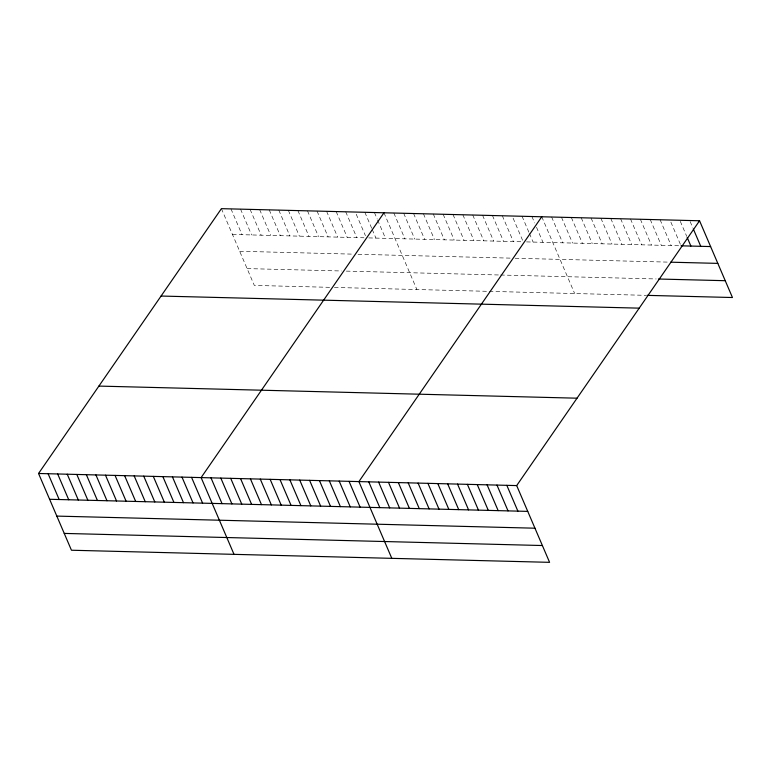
<?xml version="1.0" encoding="UTF-8"?>
<svg xmlns="http://www.w3.org/2000/svg" width="771" height="771" viewBox="0 0 771 771"><rect width="100%" height="100%" fill="white"/><g stroke="black" fill="none" stroke-linecap="round" stroke-linejoin="round"><path stroke-width="0.58" stroke-dasharray="3.85 2.89" d="M232.476 234.461L363.96 237.786M368.74 237.911L522.14 241.795M526.526 241.901L679.926 245.785M239.685 251.279L353.234 254.151M358.023 254.276L510.72 258.14M515.105 258.246L668.505 262.13M247.105 268.597L341.543 270.987M346.324 271.113L498.423 274.968M500.62 275.016L656.208 278.957M329.622 287.323L254.314 285.415L221.412 208.662M334.402 287.448L488.101 291.332M489.2 291.361L645.886 295.332M690.151 221.585L692.917 228.043M680.292 221.335L686.739 236.389M670.886 222.164L680.562 244.744M660.101 219.764L671.165 245.564M650.242 219.513L661.306 245.313M640.383 219.263L651.437 245.062M630.524 219.012L641.578 244.821M620.655 218.762L631.719 244.571M610.796 218.521L621.86 244.32M600.937 218.27L611.991 244.07M591.078 218.02L602.132 243.819M581.209 217.769L592.273 243.569M571.35 217.518L582.413 243.318M561.49 217.268L572.545 243.067M551.631 217.017L562.685 242.817M541.762 216.767L574.665 293.529M531.903 216.516L534.669 222.973M536.51 227.272L542.967 242.316M522.044 216.266L528.954 232.399M529.417 233.468L533.098 242.075M513.101 218.174L522.777 240.745M502.316 215.774L513.38 241.574M492.457 215.523L503.521 241.323M482.598 215.273L493.652 241.072M472.739 215.022L483.793 240.822M462.87 214.772L473.934 240.571M453.011 214.521L464.075 240.321M443.152 214.271L454.206 240.07M433.292 214.02L444.347 239.82M423.424 213.769L434.487 239.579M413.564 213.519L424.628 239.328M403.705 213.268L414.759 239.077M393.846 213.027L404.9 238.827M383.977 212.777L416.88 289.53M374.417 212.536L377.183 218.983M377.645 220.053L385.481 238.335M364.856 212.285L371.767 228.418M372.229 229.488L375.911 238.094M356.212 214.193L365.435 235.695M345.726 211.803L356.79 237.603M336.166 211.562L347.229 237.362M326.605 211.321L337.659 237.121M317.045 211.081L328.099 236.88M307.484 210.84L318.539 236.639M297.914 210.599L308.978 236.398M288.354 210.348L299.408 236.157M278.794 210.107L289.848 235.916M269.233 209.866L280.287 235.666M259.663 209.625L270.727 235.425M250.103 209.384L261.167 235.184M240.542 209.143L251.597 234.943M230.982 208.902L242.036 234.702"/><path stroke-width="1.16" d="M699.548 220.766L516.686 485.585L549.588 562.338L71.452 550.234L38.55 473.481L221.412 208.662L699.548 220.766L732.45 297.519L646.985 295.36M383.977 212.777L201.115 477.596L234.018 554.349M541.762 216.767L358.9 481.586L391.803 558.349M681.024 245.814L710.611 246.566M670.703 262.188L717.82 263.383M658.405 279.015L725.241 280.702M161.072 296.045L639.207 308.149M98.9 386.088L577.036 398.193M38.55 473.481L516.686 485.585M49.604 499.28L527.74 511.385M56.813 516.098L534.949 528.202M64.244 533.416L542.379 545.531M693.38 229.112L700.752 246.315M687.202 237.468L690.883 246.065M506.826 485.335L517.881 511.134M496.967 485.084L508.022 510.884M487.099 484.834L498.162 510.633M477.239 484.583L488.294 510.383M467.38 484.333L478.434 510.132M457.521 484.082L468.575 509.891M447.652 483.831L458.716 509.641M437.793 483.581L448.847 509.39M427.934 483.34L438.988 509.139M418.075 483.089L429.129 508.889M408.206 482.839L419.27 508.638M398.347 482.588L409.401 508.388M388.488 482.338L399.542 508.137M378.628 482.087L389.683 507.887M368.76 481.836L379.824 507.636M349.041 481.335L360.096 507.145M339.182 481.085L350.236 506.894M329.313 480.844L340.377 506.643M319.454 480.593L330.518 506.393M309.595 480.343L320.649 506.142M299.736 480.092L310.79 505.892M289.867 479.841L300.931 505.641M280.008 479.591L291.072 505.39M270.149 479.34L281.203 505.14M260.29 479.09L271.344 504.889M250.421 478.839L261.485 504.639M240.562 478.589L251.625 504.398M230.702 478.338L241.757 504.147M220.843 478.097L231.898 503.897M210.975 477.847L222.038 503.646M191.555 477.355L202.609 503.155M181.995 477.114L193.049 502.914M172.425 476.863L183.488 502.673M162.864 476.623L173.928 502.422M153.304 476.382L164.358 502.181M143.743 476.141L154.798 501.94M134.173 475.9L145.237 501.699M124.613 475.659L135.677 501.458M115.052 475.418L126.107 501.217M105.492 475.177L116.546 500.977M95.922 474.926L106.986 500.736M86.362 474.685L97.425 500.495M76.801 474.444L87.855 500.244M67.241 474.204L78.295 500.003M57.671 473.963L68.735 499.762M48.11 473.722L59.174 499.521"/></g></svg>
